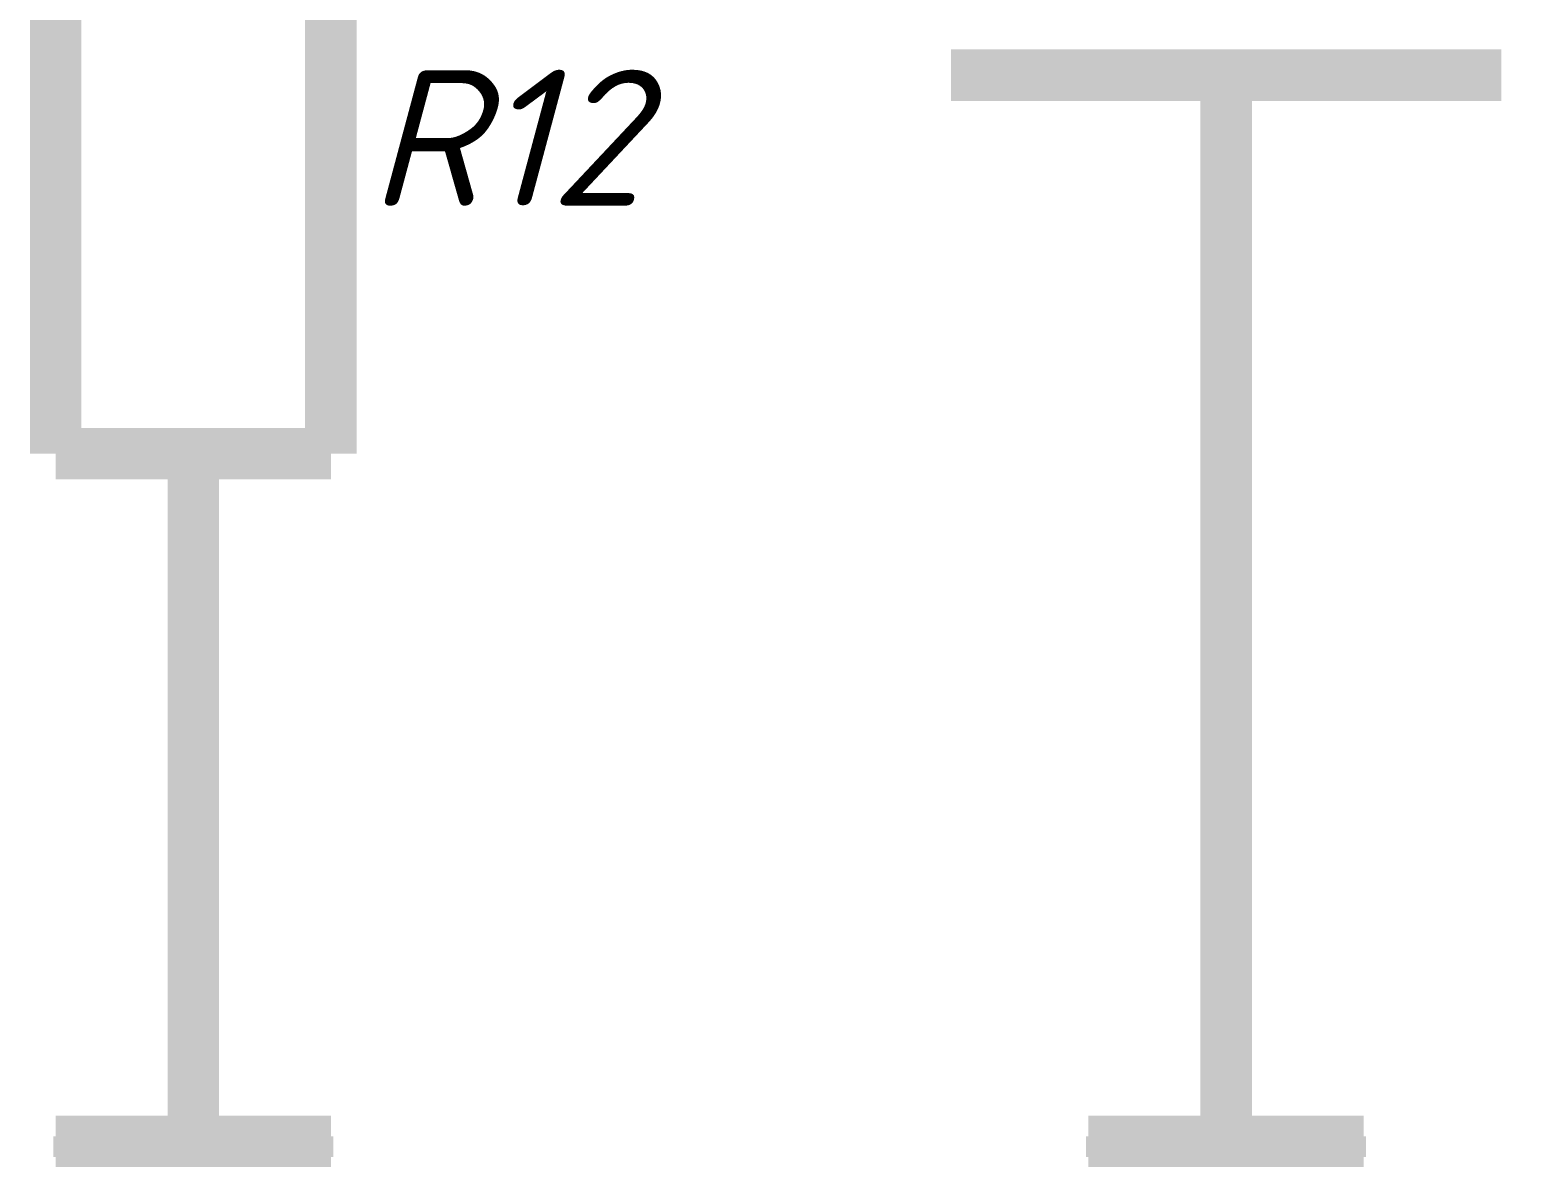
# Model space of a CAD drawing. Header units: inches. Extents: x 0 to 841, y 0 to 594.
# Drawn here: x 95.15 to 116.9, y 339.62 to 356.15 of the extents above; entities that cross this region are included whole.
import ezdxf

# ---------------------------------------------------------------- set-up
doc = ezdxf.new("R2010")
doc.units = ezdxf.units.IN
doc.layers.add('Sheet', color=255, linetype='Continuous')
doc.styles.get("Standard").update_dxf_attribs({"font": 'isocpeui.ttf'})

msp = doc.modelspace()

# ---------------------------------------------------------------- linework, layer by layer
at = {"layer": 'Sheet'}
for points in [[(95.524, 349.992, 0.749, 0.749, 0), (95.524, 359.998, 0.749, 0.749, 0)], [(99.522, 359.998, 0.749, 0.749, 0), (99.522, 349.992, 0.749, 0.749, 0)], [(116.522, 355.495, 0.749, 0.749, 0), (108.527, 355.495, 0.749, 0.749, 0)], [(112.525, 355.495, 0.749, 0.749, 0), (112.525, 349.992, 0.749, 0.749, 0)], [(112.525, 354.99, 0.3, 0.3, 0), (112.525, 349.992, 0.3, 0.3, 0)], [(99.522, 349.992, 0.749, 0.749, 0), (95.524, 349.992, 0.749, 0.749, 0)], [(97.523, 349.992, 0.749, 0.749, 0), (97.523, 344.995, 0.749, 0.749, 0)], [(112.525, 344.995, 0.749, 0.749, 0), (112.525, 349.992, 0.749, 0.749, 0)], [(97.523, 349.992, 0.3, 0.3, 0), (97.523, 344.995, 0.3, 0.3, 0)], [(97.523, 344.995, 0.749, 0.749, 0), (97.523, 339.998, 0.749, 0.749, 0)], [(112.525, 344.995, 0.749, 0.749, 0), (112.525, 339.998, 0.749, 0.749, 0)], [(97.523, 344.995, 0.3, 0.3, 0), (97.523, 339.919, 0.3, 0.3, 0)], [(112.525, 344.995, 0.3, 0.3, 0), (112.525, 339.919, 0.3, 0.3, 0)], [(95.524, 339.998, 0.749, 0.749, 0), (99.522, 339.998, 0.749, 0.749, 0)], [(110.526, 339.998, 0.749, 0.749, 0), (114.524, 339.998, 0.749, 0.749, 0)], [(95.491, 339.919, 0.3, 0.3, 0), (99.555, 339.919, 0.3, 0.3, 0)], [(110.492, 339.919, 0.3, 0.3, 0), (114.557, 339.919, 0.3, 0.3, 0)]]:
    msp.add_lwpolyline(points, format="xyseb", dxfattribs=at)

# ---------------------------------------------------------------- texts
msp.add_text('R12', height=1.9764, dxfattribs=at).set_placement((100.072, 353.597))

doc.saveas('drawing.dxf')
